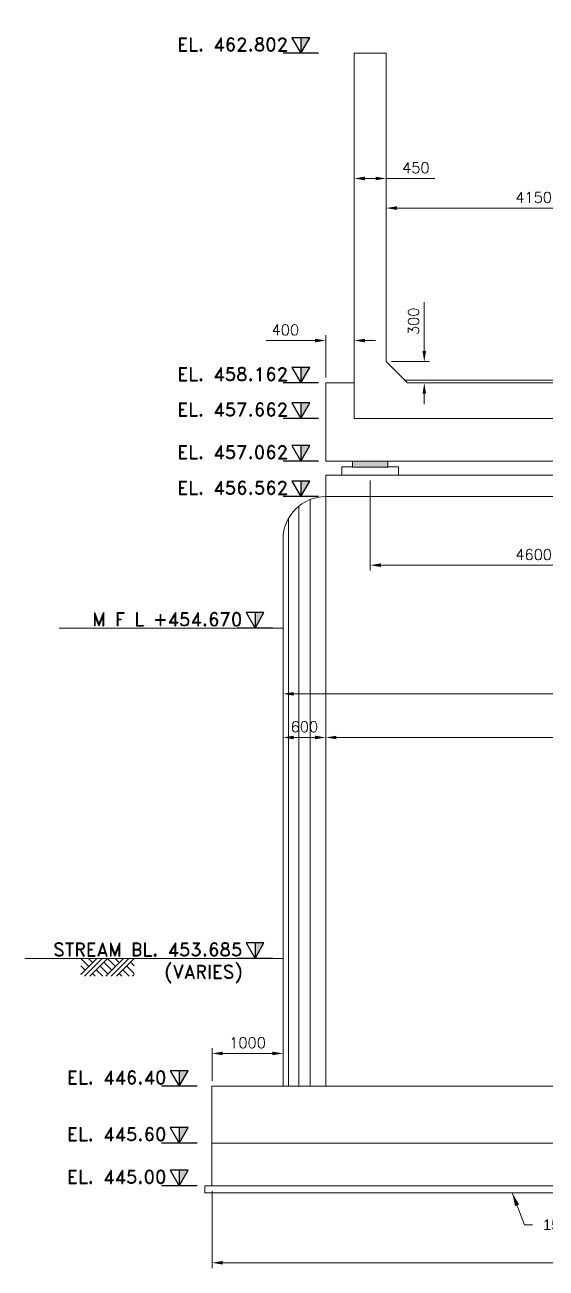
# Model space of a CAD drawing. Header units: millimetres. Extents: x -905235 to 365236, y -24492 to 346419.
# Drawn here: x 343263 to 350595, y 123519 to 141018 of the extents above; entities that cross this region are included whole.
import ezdxf

# ---------------------------------------------------------------- set-up
doc = ezdxf.new("R2010")
doc.units = ezdxf.units.MM
doc.header["$LTSCALE"] = 9
doc.linetypes.add('HIDDEN', pattern=[0.375, 0.25, -0.125])
for name, color, linetype, lineweight in [('HATCH SOLID', 253, 'Continuous', 5), ('LEVEL', 6, 'Continuous', 20), ('P.C.C', 105, 'Continuous', 9), ('R_DASHED', 183, 'HIDDEN', 9), ('R_DIMENSION', 8, 'Continuous', 15), ('R_TEXT G', 7, 'Continuous', 18), ('R_THIN LINE', 252, 'Continuous', 9), ('SEC MARK', 1, 'Continuous', 25)]:
    doc.layers.add(name, color=color, linetype=linetype, lineweight=lineweight)
doc.layers.add('PUMP', color=4, linetype='Continuous')
doc.layers.add('R_HATCH', color=7, linetype='Continuous', lineweight=15, true_color=0xc7c7c7)
doc.styles.add('ROMANDS', font='romand.shx')
doc.styles.add('ROMANS', font='romans.shx')
doc.styles.get("Standard").update_dxf_attribs({"font": 'arial.ttf'})
doc.dimstyles.new('DIM-75', dxfattribs={"dimscale": 75, "dimtxt": 2.5, "dimasz": 2.5, "dimexe": 1, "dimexo": 1, "dimgap": 1, "dimtad": 1, "dimdec": 0, "dimzin": 0, "dimdsep": 46, "dimtxsty": 'ROMANS', "dimblk": 'OBLIQUE', "dimcen": 1, "dimclrd": 256, "dimclre": 256, "dimclrt": 7, "dimadec": 0, "dimazin": 0, "dimtfac": 1, "dimtdec": 0, "dimtofl": 0, "dimtmove": 0, "dimatfit": 3, "dimfxl": 1, "dimtolj": 1, "dimtzin": 0, "dimlwd": 9, "dimlwe": 9, "dimarcsym": 0})
doc.dimstyles.new('DIM-75$0', dxfattribs={"dimscale": 75, "dimtxt": 2, "dimasz": 2, "dimexe": 1, "dimexo": 1, "dimgap": 1, "dimtad": 1, "dimdec": 0, "dimzin": 0, "dimdsep": 46, "dimtxsty": 'ROMANS', "dimcen": 1, "dimclrd": 256, "dimclre": 256, "dimclrt": 7, "dimadec": 0, "dimazin": 0, "dimtfac": 1, "dimtdec": 0, "dimtofl": 0, "dimtmove": 0, "dimatfit": 3, "dimfxl": 1, "dimtolj": 1, "dimtzin": 0, "dimlwd": 9, "dimlwe": 5, "dimarcsym": 0})

# ---------------------------------------------------------------- blocks, each defined once
blk = doc.blocks.new('jord1')
at = {"layer": 'P.C.C'}
for p, q in [((0, 0), (1.12, -1.12)), ((2.25, 0), (0, -2.25)), ((3, 0), (0.5, -2.5)), ((1.66, -0.59), (1.06, 0)), ((3.75, 0), (1.25, -2.5)), ((6, 0), (3.5, -2.5)), ((3.75, 0), (4.87, -1.12)), ((6.75, 0), (4.25, -2.5)), ((4.81, 0), (5.4, -0.59)), ((7.5, 0), (5, -2.5)), ((5.87, 0), (5.93, -0.06)), ((0, -1.06), (0.59, -1.66)), ((2.16, -1.59), (3.07, -2.5)), ((2.69, -1.06), (3.81, -2.19)), ((3.22, -0.53), (4.34, -1.66)), ((5.91, -1.59), (6.82, -2.5)), ((6.44, -1.06), (7.5, -2.12)), ((6.97, -0.53), (7.5, -1.06)), ((0, -2.12), (0.06, -2.19)), ((1.63, -2.12), (2.01, -2.5)), ((5.38, -2.12), (5.76, -2.5)), ((7.5, -2.25), (7.25, -2.5))]:
    blk.add_line(p, q, dxfattribs=at)
blk = doc.blocks.new('A$C71181FDA')
at = {"layer": 'HATCH SOLID', "ltscale": 100}
blk.add_hatch(color=256, dxfattribs=at).paths.add_polyline_path([(948, 0), (948, 828), (474, 828)])
at = {"layer": 'SEC MARK'}
for p, q in [((948, 828), (948, 0)), ((0, 0), (1896, 0))]:
    blk.add_line(p, q, dxfattribs=at)
blk.add_lwpolyline([(948, 0), (474, 828), (1422, 828), (948, 0)], dxfattribs=at)
blk = doc.blocks.new('*D7')
at = {"layer": 'Defpoints', "color": 0, "transparency": 16777216}
for p in [(347895, 139117), (348345, 139117), (348345, 138856)]:
    blk.add_point(p, dxfattribs=at)
at = {"layer": 'R_DIMENSION', "lineweight": 5, "transparency": 16777216}
for p, q in [((347895, 139042), (347895, 138781)), ((348345, 139042), (348345, 138781))]:
    blk.add_line(p, q, dxfattribs=at)
at = {"layer": 'R_DIMENSION', "lineweight": 9, "transparency": 16777216}
for p, q in [((348045, 138856), (348195, 138856)), ((348345, 138856), (349030, 138856))]:
    blk.add_line(p, q, dxfattribs=at)
at = {"layer": 'R_DIMENSION', "transparency": 16777216}
for points in [[(348045, 138881), (348045, 138831), (347895, 138856)], [(348195, 138881), (348195, 138831), (348345, 138856)]]:
    blk.add_solid(points, dxfattribs=at)
at = {"layer": 'R_DIMENSION', "color": 7, "transparency": 16777216, "insert": (348763, 139006), "char_height": 150, "attachment_point": 5, "style": 'ROMANS'}
blk.add_mtext('\\A1;450', dxfattribs=at)
blk = doc.blocks.new('*D11')
at = {"layer": 'Defpoints', "color": 0, "transparency": 16777216}
for p in [(348345, 138700), (352495, 138700), (352495, 138439)]:
    blk.add_point(p, dxfattribs=at)
at = {"layer": 'R_DIMENSION', "lineweight": 5, "transparency": 16777216}
for p, q in [((348345, 138625), (348345, 138364)), ((352495, 138625), (352495, 138364))]:
    blk.add_line(p, q, dxfattribs=at)
at = {"layer": 'R_DIMENSION', "lineweight": 9, "transparency": 16777216}
blk.add_line((348495, 138439), (352345, 138439), dxfattribs=at)
at = {"layer": 'R_DIMENSION', "transparency": 16777216}
for points in [[(348495, 138464), (348495, 138414), (348345, 138439)], [(352345, 138464), (352345, 138414), (352495, 138439)]]:
    blk.add_solid(points, dxfattribs=at)
at = {"layer": 'R_DIMENSION', "color": 7, "transparency": 16777216, "insert": (350420, 138589), "char_height": 150, "attachment_point": 5, "style": 'ROMANS'}
blk.add_mtext('\\A1;4150', dxfattribs=at)
blk = doc.blocks.new('*D14')
at = {"layer": 'Defpoints', "color": 0, "transparency": 16777216}
for p in [(347495, 136575), (347495, 135978), (347895, 135978)]:
    blk.add_point(p, dxfattribs=at)
at = {"layer": 'R_DIMENSION', "lineweight": 9, "transparency": 16777216}
for p, q in [((347345, 136575), (346659, 136575)), ((348045, 136575), (348195, 136575))]:
    blk.add_line(p, q, dxfattribs=at)
at = {"layer": 'R_DIMENSION', "lineweight": 5, "transparency": 16777216}
for p, q in [((347495, 136053), (347495, 136650)), ((347895, 136053), (347895, 136650))]:
    blk.add_line(p, q, dxfattribs=at)
at = {"layer": 'R_DIMENSION', "transparency": 16777216}
for points in [[(347345, 136600), (347345, 136550), (347495, 136575)], [(348045, 136600), (348045, 136550), (347895, 136575)]]:
    blk.add_solid(points, dxfattribs=at)
at = {"layer": 'R_DIMENSION', "color": 7, "transparency": 16777216, "insert": (346927, 136725), "char_height": 150, "attachment_point": 5, "style": 'ROMANS'}
blk.add_mtext('\\A1;400', dxfattribs=at)
blk = doc.blocks.new('*D17')
at = {"layer": 'Defpoints', "color": 0, "transparency": 16777216}
for p in [(348345, 136278), (348881, 136278), (348645, 135978)]:
    blk.add_point(p, dxfattribs=at)
at = {"layer": 'R_DIMENSION', "lineweight": 9, "transparency": 16777216}
for p, q in [((348881, 136428), (348881, 137114)), ((348881, 135828), (348881, 135678))]:
    blk.add_line(p, q, dxfattribs=at)
at = {"layer": 'R_DIMENSION', "lineweight": 5, "transparency": 16777216}
for p, q in [((348420, 136278), (348956, 136278)), ((348720, 135978), (348956, 135978))]:
    blk.add_line(p, q, dxfattribs=at)
at = {"layer": 'R_DIMENSION', "transparency": 16777216}
for points in [[(348856, 136428), (348906, 136428), (348881, 136278)], [(348856, 135828), (348906, 135828), (348881, 135978)]]:
    blk.add_solid(points, dxfattribs=at)
at = {"layer": 'R_DIMENSION', "color": 7, "transparency": 16777216, "insert": (348731, 136846), "char_height": 150, "attachment_point": 5, "rotation": 90, "style": 'ROMANS'}
blk.add_mtext('\\A1;300', dxfattribs=at)
blk = doc.blocks.new('*D19')
at = {"layer": 'Defpoints', "color": 0, "transparency": 16777216}
for p in [(348120, 134678), (352720, 134678), (352720, 133413)]:
    blk.add_point(p, dxfattribs=at)
at = {"layer": 'R_DIMENSION', "lineweight": 5, "transparency": 16777216}
for p, q in [((348120, 134603), (348120, 133338)), ((352720, 134603), (352720, 133338))]:
    blk.add_line(p, q, dxfattribs=at)
at = {"layer": 'R_DIMENSION', "lineweight": 9, "transparency": 16777216}
blk.add_line((348270, 133413), (352570, 133413), dxfattribs=at)
at = {"layer": 'R_DIMENSION', "transparency": 16777216}
for points in [[(348270, 133438), (348270, 133388), (348120, 133413)], [(352570, 133438), (352570, 133388), (352720, 133413)]]:
    blk.add_solid(points, dxfattribs=at)
at = {"layer": 'R_DIMENSION', "color": 7, "transparency": 16777216, "insert": (350420, 133563), "char_height": 150, "attachment_point": 5, "style": 'ROMANS'}
blk.add_mtext('\\A1;4600', dxfattribs=at)
blk = doc.blocks.new('*D22')
at = {"layer": 'Defpoints', "color": 0, "transparency": 16777216}
for p in [(346895, 130988), (346895, 130729), (347495, 130729)]:
    blk.add_point(p, dxfattribs=at)
at = {"layer": 'R_DIMENSION', "lineweight": 5, "transparency": 16777216}
for p, q in [((346895, 130804), (346895, 131063)), ((347495, 130804), (347495, 131063))]:
    blk.add_line(p, q, dxfattribs=at)
at = {"layer": 'R_DIMENSION', "lineweight": 9, "transparency": 16777216}
blk.add_line((347345, 130988), (347045, 130988), dxfattribs=at)
at = {"layer": 'R_DIMENSION', "transparency": 16777216}
for points in [[(347045, 131013), (347045, 130963), (346895, 130988)], [(347345, 131013), (347345, 130963), (347495, 130988)]]:
    blk.add_solid(points, dxfattribs=at)
at = {"layer": 'R_DIMENSION', "color": 7, "transparency": 16777216, "insert": (347195, 131138), "char_height": 150, "attachment_point": 5, "style": 'ROMANS'}
blk.add_mtext('\\A1;600', dxfattribs=at)
blk = doc.blocks.new('*D23')
at = {"layer": 'Defpoints', "color": 0, "transparency": 16777216}
for p in [(362545, 130988), (347495, 130729), (362545, 130729)]:
    blk.add_point(p, dxfattribs=at)
at = {"layer": 'R_DIMENSION', "lineweight": 5, "transparency": 16777216}
for p, q in [((347495, 130804), (347495, 131063)), ((362545, 130804), (362545, 131063))]:
    blk.add_line(p, q, dxfattribs=at)
at = {"layer": 'R_DIMENSION', "lineweight": 9, "transparency": 16777216}
blk.add_line((347645, 130988), (362395, 130988), dxfattribs=at)
at = {"layer": 'R_DIMENSION', "transparency": 16777216}
for points in [[(347645, 131013), (347645, 130963), (347495, 130988)], [(362395, 131013), (362395, 130963), (362545, 130988)]]:
    blk.add_solid(points, dxfattribs=at)
at = {"layer": 'R_DIMENSION', "color": 7, "transparency": 16777216, "insert": (355020, 131138), "char_height": 150, "attachment_point": 5, "style": 'ROMANS'}
blk.add_mtext('\\A1;15050', dxfattribs=at)
blk = doc.blocks.new('*D25')
at = {"layer": 'Defpoints', "color": 0, "transparency": 16777216}
for p in [(345895, 126541), (345895, 126078), (346895, 126078)]:
    blk.add_point(p, dxfattribs=at)
at = {"layer": 'R_DIMENSION', "lineweight": 5, "transparency": 16777216}
for p, q in [((345895, 126153), (345895, 126616)), ((346895, 126153), (346895, 126616))]:
    blk.add_line(p, q, dxfattribs=at)
at = {"layer": 'R_DIMENSION', "lineweight": 9, "transparency": 16777216}
blk.add_line((346745, 126541), (346045, 126541), dxfattribs=at)
at = {"layer": 'R_DIMENSION', "transparency": 16777216}
for points in [[(346045, 126566), (346045, 126516), (345895, 126541)], [(346745, 126566), (346745, 126516), (346895, 126541)]]:
    blk.add_solid(points, dxfattribs=at)
at = {"layer": 'R_DIMENSION', "color": 7, "transparency": 16777216, "insert": (346395, 126691), "char_height": 150, "attachment_point": 5, "style": 'ROMANS'}
blk.add_mtext('\\A1;1000', dxfattribs=at)
blk = doc.blocks.new('*D30')
at = {"layer": 'Defpoints', "color": 0, "transparency": 16777216}
for p in [(345895, 124678), (364145, 124678), (364145, 123594)]:
    blk.add_point(p, dxfattribs=at)
at = {"layer": 'R_DIMENSION', "lineweight": 5, "transparency": 16777216}
for p, q in [((345895, 124603), (345895, 123519)), ((364145, 124603), (364145, 123519))]:
    blk.add_line(p, q, dxfattribs=at)
at = {"layer": 'R_DIMENSION', "lineweight": 9, "transparency": 16777216}
blk.add_line((346045, 123594), (363995, 123594), dxfattribs=at)
at = {"layer": 'R_DIMENSION', "transparency": 16777216}
for points in [[(346045, 123619), (346045, 123569), (345895, 123594)], [(363995, 123619), (363995, 123569), (364145, 123594)]]:
    blk.add_solid(points, dxfattribs=at)
at = {"layer": 'R_DIMENSION', "color": 7, "transparency": 16777216, "insert": (355020, 123744), "char_height": 150, "attachment_point": 5, "style": 'ROMANS'}
blk.add_mtext('\\A1;18250', dxfattribs=at)
blk = doc.blocks.new('_Oblique')
at = {"color": 0, "linetype": 'ByBlock', "lineweight": -2}
blk.add_line((-0.5, -0.5), (0.5, 0.5), dxfattribs=at)
blk = doc.blocks.new('*D31')
at = {"layer": 'Defpoints', "color": 0, "transparency": 16777216}
for p in [(363145, 131602), (346895, 131343), (363145, 131343)]:
    blk.add_point(p, dxfattribs=at)
at = {"layer": 'R_DIMENSION', "lineweight": 5, "transparency": 16777216}
for p, q in [((346895, 131418), (346895, 131677)), ((363145, 131418), (363145, 131677))]:
    blk.add_line(p, q, dxfattribs=at)
at = {"layer": 'R_DIMENSION', "lineweight": 9, "transparency": 16777216}
blk.add_line((347045, 131602), (362995, 131602), dxfattribs=at)
at = {"layer": 'R_DIMENSION', "transparency": 16777216}
for points in [[(347045, 131627), (347045, 131577), (346895, 131602)], [(362995, 131627), (362995, 131577), (363145, 131602)]]:
    blk.add_solid(points, dxfattribs=at)
at = {"layer": 'R_DIMENSION', "color": 7, "transparency": 16777216, "insert": (355020, 131752), "char_height": 150, "attachment_point": 5, "style": 'ROMANS'}
blk.add_mtext('\\A1;16250', dxfattribs=at)

msp = doc.modelspace()

# ---------------------------------------------------------------- hatches: boundary and pattern name
at = {"layer": 'R_HATCH', "lineweight": 13, "ltscale": 0.13}
h = msp.add_hatch(dxfattribs=at)
h.set_pattern_fill('ANGLE', color=256)
h.set_pattern_definition([(0, (-1118153.836, 370662.738), (0, 6.985), [5.08, -1.905]), (90, (-1118153.836, 370662.738), (-6.985, 4e-16), [5.08, -1.905])])
h.paths.add_polyline_path([(348369.7, 134792.1), (348369.7, 134878.1), (347869.7, 134878.1), (347869.7, 134792.1)])

# ---------------------------------------------------------------- linework, layer by layer
at = {"lineweight": 13, "ltscale": 0.13}
for p, q in [((347494.7, 134878.1), (347494.7, 135978.1)), ((347894.7, 135978.1), (347494.7, 135978.1)), ((362544.7, 134878.1), (347494.7, 134878.1)), ((347719.7, 134798.1), (347719.7, 134678.1)), ((347863.7, 134798.1), (347719.7, 134798.1)), ((347863.7, 134798.1), (347869.7, 134792.1)), ((347869.7, 134792.1), (347869.7, 134878.1)), ((347869.7, 134878.1), (348369.7, 134878.1)), ((347869.7, 134792.1), (348369.7, 134792.1)), ((348369.7, 134878.1), (348369.7, 134792.1)), ((348375.7, 134798.1), (348369.7, 134792.1)), ((348375.7, 134798.1), (348519.7, 134798.1)), ((348519.7, 134678.1), (348519.7, 134798.1)), ((362544.7, 134678.1), (347494.7, 134678.1)), ((347494.7, 134678.1), (347494.7, 134378.1)), ((347719.7, 134678.1), (348519.7, 134678.1)), ((362544.7, 134378.1), (347494.7, 134378.1)), ((347494.7, 134378.1), (347494.7, 126078.1)), ((346894.7, 133778.1), (346894.7, 126078.1)), ((346894.7, 127878.1), (343262.7, 127878.1)), ((364144.7, 126078.1), (345894.7, 126078.1)), ((345894.7, 126078.1), (345894.7, 124678.1)), ((364144.7, 125278.1), (345894.7, 125278.1)), ((364144.7, 124678.1), (345894.7, 124678.1))]:
    msp.add_line(p, q, dxfattribs=at)
at = {"lineweight": 13, "ltscale": 0.13, "flags": 128}
for points in [[(352494.7, 141018.1), (352494.7, 136278.1), (352194.7, 135978.1), (348644.7, 135978.1), (348344.7, 136278.1), (348344.7, 140618.1), (347894.7, 140618.1), (347894.7, 135478.1), (362144.7, 135478.1), (362144.7, 140618.1), (361694.7, 140618.1), (361694.7, 136278.1), (361394.7, 135978.1), (357844.7, 135978.1), (357544.7, 136278.1), (357544.7, 141018.1)], [(352234.7, 136018.1), (348604.7, 136018.1)]]:
    msp.add_lwpolyline(points, dxfattribs=at)
at = {"lineweight": 13, "ltscale": 0.13}
msp.add_arc((347494.7, 133778.1), 600, 90, 180, dxfattribs=at)
at = {"layer": 'P.C.C'}
for p, q in [((347114.7, 134242.4), (347114.7, 126078.1)), ((347274.7, 134336.3), (347274.7, 126078.1)), ((346969.7, 134068.6), (346969.7, 126078.1))]:
    msp.add_line(p, q, dxfattribs=at)
msp.add_lwpolyline([(345794.7, 124678.1), (364244.7, 124678.1), (364244.7, 124578.1), (345794.7, 124578.1)], close=True, dxfattribs=at)
at = {"layer": 'R_DASHED'}
msp.add_line((346894.7, 132526.1), (343743.7, 132526.1), dxfattribs=at)

# ---------------------------------------------------------------- block references
at = {"layer": 'PUMP', "xscale": -0.2641899612754806, "yscale": 0.2641899612754806, "zscale": 0.2641899612754806}
for p in [(347395.1, 140618.1), (347395.1, 135978.1), (347395.1, 135478.1), (347395.1, 134878.1), (347395.1, 134378.1), (346751.1, 132526.1), (346751.1, 127878.1), (345684, 126078.1), (345684, 125278.1), (345684, 124678.1)]:
    msp.add_blockref('A$C71181FDA', p, dxfattribs=at)
at = {"layer": 'R_THIN LINE', "xscale": 100, "yscale": 100, "zscale": 100}
msp.add_blockref('jord1', (344050, 127878.1), dxfattribs=at)

# ---------------------------------------------------------------- texts
at = {"layer": 'LEVEL', "char_height": 187.5, "attachment_point": 3, "style": 'ROMANDS'}
for s, insert in [('EL. 462.802', (346965.2, 140836.8)), ('EL. 458.162', (346965.2, 136196.8)), ('EL. 457.662', (346965.2, 135696.8)), ('EL. 457.062', (346965.2, 135096.8)), ('EL. 456.562', (346965.2, 134596.8)), ('M F L +454.670', (346321.1, 132744.8)), ('STREAM BL. 453.685\\P(VARIES)', (346321.1, 128096.8)), ('EL. 446.40', (345254, 126296.8)), ('EL. 445.60', (345254, 125496.8)), ('EL. 445.00', (345254, 124896.8))]:
    msp.add_mtext(s, dxfattribs=dict(at, insert=insert))
at = {"layer": 'R_TEXT G', "lineweight": 13, "ltscale": 0.13, "insert": (350552.2, 124204.1), "char_height": 150, "width": 6874.917, "attachment_point": 1}
msp.add_mtext('\\A1;150 MM THICK LEVELING COURSE IN C.C M15', dxfattribs=at)

# ---------------------------------------------------------------- dimensions: what is measured, and where the dimension line sits
at = {"layer": 'R_DIMENSION'}
for base, p1, p2, picture, middle in [((348344.7, 138856.4), (347894.7, 139117), (348344.7, 139117), '*D7', (348762.6, 139006.4)), ((352494.7, 138438.9), (348344.7, 138699.6), (352494.7, 138699.6), '*D11', (350419.7, 138588.9)), ((347494.7, 136575.4), (347894.7, 135978.1), (347494.7, 135978.1), '*D14', (346926.8, 136725.4)), ((352719.7, 133412.9), (348119.7, 134678.1), (352719.7, 134678.1), '*D19', (350419.7, 133562.9)), ((346894.7, 130987.9), (347494.7, 130728.9), (346894.7, 130728.9), '*D22', (347194.7, 131137.9)), ((345894.7, 126540.9), (346894.7, 126078.1), (345894.7, 126078.1), '*D25', (346394.7, 126690.9)), ((364144.7, 123593.9), (345894.7, 124678.1), (364144.7, 124678.1), '*D30', (355019.7, 123743.9))]:
    dim = msp.add_linear_dim(base=base, p1=p1, p2=p2, dimstyle='DIM-75$0', dxfattribs=at)
    dim.commit()
    dim.dimension.update_dxf_attribs({"geometry": picture, "text_midpoint": middle})
for base, p1, p2, angle, picture, middle in [((348881.2, 136278.1), (348644.7, 135978.1), (348344.7, 136278.1), 90, '*D17', (348731.2, 136845.9)), ((363144.7, 131601.9), (346894.7, 131342.9), (363144.7, 131342.9), 180, '*D31', (355019.7, 131751.9)), ((362544.7, 130987.9), (347494.7, 130728.9), (362544.7, 130728.9), 180, '*D23', (355019.7, 131137.9))]:
    dim = msp.add_linear_dim(base=base, p1=p1, p2=p2, angle=angle, dimstyle='DIM-75$0', dxfattribs=at)
    dim.commit()
    dim.dimension.update_dxf_attribs({"geometry": picture, "text_midpoint": middle})

# ---------------------------------------------------------------- leaders
at = {"layer": 'R_DIMENSION', "lineweight": 13, "ltscale": 0.13}
msp.add_leader([(350118.7, 124578.1), (350292.4, 124126.3), (350405.6, 124126.3)], dimstyle='DIM-75', dxfattribs=at)

doc.saveas('drawing.dxf')
